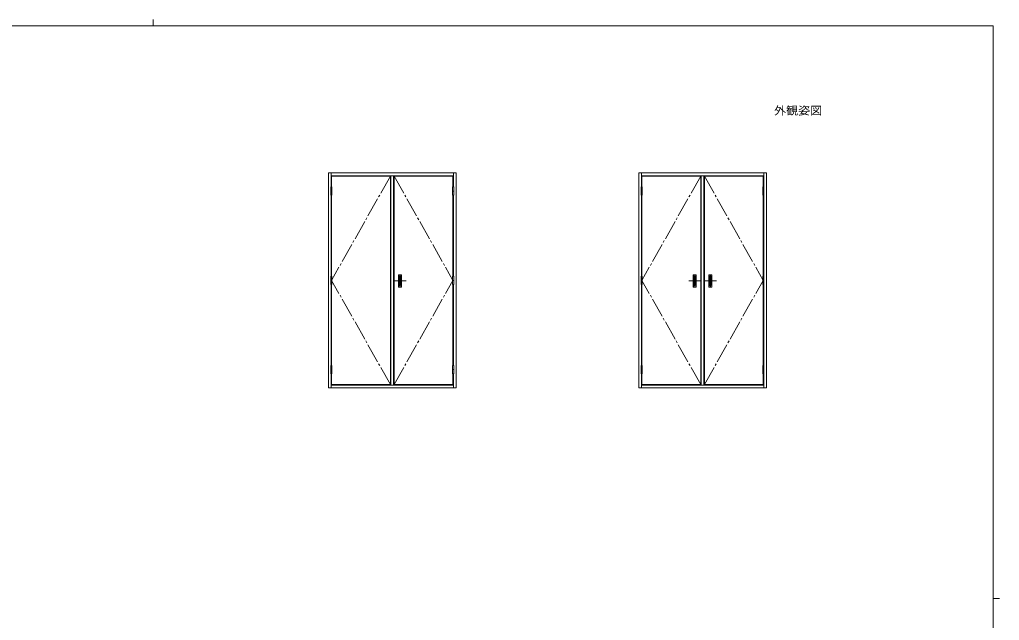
# Model space of a CAD drawing. Units: millimetres on the paper. Extents: x -420 to 373, y -297 to 267.
# Drawn here: x -93.9 to 355.1, y -8.1 to 267.2 of the extents above; entities that cross this region are included whole.
import ezdxf
from ezdxf.enums import TextEntityAlignment as Align

# ---------------------------------------------------------------- set-up
doc = ezdxf.new("R2010")
doc.units = ezdxf.units.MM
doc.linetypes.add('CHAIN2', pattern=[12, 9, -1, 1, -1])
doc.layers.add('0-1_YKK_ZWAK', color=7, linetype='Continuous', lineweight=9)
doc.layers.add('0-6_YKK_A1', color=4, linetype='Continuous', lineweight=9)
doc.layers.add('0-2_USER1', color=3, linetype='Continuous')
doc.styles.add('ＭＳ ゴシック', font='')
doc.styles.get('ＭＳ ゴシック').set_extended_font_data('MS Gothic')

msp = doc.modelspace()

# ---------------------------------------------------------------- linework, layer by layer
at = {"layer": '0-1_YKK_ZWAK'}
for p, q in [((-32.686, 267.2), (-32.686, 264.4)), ((352.3, 264.4), (-417.7, 264.4)), ((352.3, 264.4), (352.3, -260.6)), ((352.3, 1.9), (355.1, 1.9))]:
    msp.add_line(p, q, dxfattribs=at)
at = {"layer": '0-6_YKK_A1'}
for p, q in [((106.139, 196.914), (47.639, 196.914)), ((47.639, 196.914), (47.639, 98.414)), ((48.889, 196.914), (48.889, 190.514)), ((104.889, 195.664), (48.889, 195.664)), ((49.089, 190.514), (49.089, 195.514)), ((76.064, 195.514), (49.089, 195.514)), ((76.064, 195.514), (76.064, 99.914)), ((76.264, 195.664), (76.264, 99.664)), ((77.514, 195.664), (77.514, 99.664)), ((77.714, 195.514), (104.689, 195.514)), ((77.714, 195.514), (77.714, 99.914)), ((104.689, 190.514), (104.689, 195.514)), ((104.889, 190.514), (104.889, 196.914)), ((106.139, 98.414), (106.139, 196.914)), ((189.831, 196.914), (189.831, 98.414)), ((248.331, 196.914), (189.831, 196.914)), ((191.081, 196.914), (191.081, 190.514)), ((247.081, 195.664), (191.081, 195.664)), ((191.281, 190.514), (191.281, 195.514)), ((218.256, 195.514), (191.281, 195.514)), ((218.256, 195.514), (218.256, 99.914)), ((218.456, 195.664), (218.456, 99.664)), ((219.706, 195.664), (219.706, 99.664)), ((219.906, 195.514), (219.906, 99.914)), ((219.906, 195.514), (246.881, 195.514)), ((246.881, 190.514), (246.881, 195.514)), ((247.081, 190.514), (247.081, 196.914)), ((248.331, 98.414), (248.331, 196.914)), ((49.239, 190.514), (48.739, 190.514)), ((48.739, 190.514), (48.739, 186.714)), ((49.239, 188.614), (48.739, 188.614)), ((49.239, 186.714), (49.239, 190.514)), ((104.539, 190.514), (105.039, 190.514)), ((104.539, 186.714), (104.539, 190.514)), ((104.539, 188.614), (105.039, 188.614)), ((105.039, 190.514), (105.039, 186.714)), ((191.431, 190.514), (190.931, 190.514)), ((190.931, 190.514), (190.931, 186.714)), ((191.431, 188.614), (190.931, 188.614)), ((191.431, 186.714), (191.431, 190.514)), ((246.731, 190.514), (247.231, 190.514)), ((246.731, 186.714), (246.731, 190.514)), ((246.731, 188.614), (247.231, 188.614)), ((247.231, 190.514), (247.231, 186.714)), ((48.739, 186.714), (49.239, 186.714)), ((48.889, 149.614), (48.889, 186.714)), ((49.089, 149.614), (49.089, 186.714)), ((105.039, 186.714), (104.539, 186.714)), ((104.689, 149.614), (104.689, 186.714)), ((104.889, 149.614), (104.889, 186.714)), ((190.931, 186.714), (191.431, 186.714)), ((191.081, 149.614), (191.081, 186.714)), ((191.281, 149.614), (191.281, 186.714)), ((247.231, 186.714), (246.731, 186.714)), ((246.881, 149.614), (246.881, 186.714)), ((247.081, 149.614), (247.081, 186.714)), ((48.739, 149.614), (49.239, 149.614)), ((48.739, 145.814), (48.739, 149.614)), ((49.239, 149.614), (49.239, 145.814)), ((79.789, 144.639), (79.789, 150.189)), ((79.864, 144.664), (79.864, 150.164)), ((79.889, 150.289), (81.039, 150.289)), ((81.014, 150.214), (79.914, 150.214)), ((80.064, 149.564), (80.064, 146.564)), ((80.864, 149.564), (80.064, 149.564)), ((80.864, 149.564), (80.864, 146.564)), ((81.064, 144.664), (81.064, 150.164)), ((81.139, 150.189), (81.139, 144.639)), ((104.539, 149.614), (104.539, 145.814)), ((105.039, 149.614), (104.539, 149.614)), ((105.039, 145.814), (105.039, 149.614)), ((190.931, 149.614), (191.431, 149.614)), ((190.931, 145.814), (190.931, 149.614)), ((191.431, 149.614), (191.431, 145.814)), ((214.831, 150.189), (214.831, 144.639)), ((214.906, 144.664), (214.906, 150.164)), ((216.081, 150.289), (214.931, 150.289)), ((214.956, 150.214), (216.056, 150.214)), ((215.106, 149.564), (215.106, 146.564)), ((215.106, 149.564), (215.906, 149.564)), ((215.906, 149.564), (215.906, 146.564)), ((216.106, 144.664), (216.106, 150.164)), ((216.181, 144.639), (216.181, 150.189)), ((221.981, 144.639), (221.981, 150.189)), ((222.056, 144.664), (222.056, 150.164)), ((222.081, 150.289), (223.231, 150.289)), ((223.206, 150.214), (222.106, 150.214)), ((222.256, 149.564), (222.256, 146.564)), ((223.056, 149.564), (222.256, 149.564)), ((223.056, 149.564), (223.056, 146.564)), ((223.256, 144.664), (223.256, 150.164)), ((223.331, 150.189), (223.331, 144.639)), ((246.731, 149.614), (246.731, 145.814)), ((247.231, 149.614), (246.731, 149.614)), ((247.231, 145.814), (247.231, 149.614)), ((49.239, 147.714), (48.739, 147.714)), ((49.239, 145.814), (48.739, 145.814)), ((48.889, 145.814), (48.889, 108.714)), ((49.089, 145.814), (49.089, 108.714)), ((81.039, 144.539), (79.889, 144.539)), ((81.014, 144.614), (79.914, 144.614)), ((80.289, 146.014), (80.639, 146.014)), ((80.289, 145.964), (80.639, 145.964)), ((80.639, 145.514), (80.289, 145.514)), ((80.639, 145.464), (80.289, 145.464)), ((104.539, 147.714), (105.039, 147.714)), ((104.539, 145.814), (105.039, 145.814)), ((104.689, 145.814), (104.689, 108.714)), ((104.889, 145.814), (104.889, 108.714)), ((191.431, 147.714), (190.931, 147.714)), ((191.431, 145.814), (190.931, 145.814)), ((191.081, 145.814), (191.081, 108.714)), ((191.281, 145.814), (191.281, 108.714)), ((214.931, 144.539), (216.081, 144.539)), ((214.956, 144.614), (216.056, 144.614)), ((215.681, 146.014), (215.331, 146.014)), ((215.681, 145.964), (215.331, 145.964)), ((215.331, 145.514), (215.681, 145.514)), ((215.331, 145.464), (215.681, 145.464)), ((223.231, 144.539), (222.081, 144.539)), ((223.206, 144.614), (222.106, 144.614)), ((222.481, 146.014), (222.831, 146.014)), ((222.481, 145.964), (222.831, 145.964)), ((222.831, 145.514), (222.481, 145.514)), ((222.831, 145.464), (222.481, 145.464)), ((246.731, 147.714), (247.231, 147.714)), ((246.731, 145.814), (247.231, 145.814)), ((246.881, 145.814), (246.881, 108.714)), ((247.081, 145.814), (247.081, 108.714)), ((48.739, 108.714), (49.239, 108.714)), ((48.739, 104.914), (48.739, 108.714)), ((49.239, 108.714), (49.239, 104.914)), ((105.039, 108.714), (104.539, 108.714)), ((104.539, 108.714), (104.539, 104.914)), ((105.039, 104.914), (105.039, 108.714)), ((190.931, 108.714), (191.431, 108.714)), ((190.931, 104.914), (190.931, 108.714)), ((191.431, 108.714), (191.431, 104.914)), ((247.231, 108.714), (246.731, 108.714)), ((246.731, 108.714), (246.731, 104.914)), ((247.231, 104.914), (247.231, 108.714)), ((49.239, 106.814), (48.739, 106.814)), ((49.239, 104.914), (48.739, 104.914)), ((48.889, 104.914), (48.889, 98.414)), ((49.089, 99.914), (49.089, 104.914)), ((104.539, 106.814), (105.039, 106.814)), ((104.539, 104.914), (105.039, 104.914)), ((104.689, 99.914), (104.689, 104.914)), ((104.889, 98.414), (104.889, 104.914)), ((191.431, 106.814), (190.931, 106.814)), ((191.431, 104.914), (190.931, 104.914)), ((191.081, 104.914), (191.081, 98.414)), ((191.281, 99.914), (191.281, 104.914)), ((246.731, 106.814), (247.231, 106.814)), ((246.731, 104.914), (247.231, 104.914)), ((246.881, 99.914), (246.881, 104.914)), ((247.081, 98.414), (247.081, 104.914)), ((48.889, 99.664), (104.889, 99.664)), ((76.064, 99.914), (49.089, 99.914)), ((77.714, 99.914), (104.689, 99.914)), ((191.081, 99.664), (247.081, 99.664)), ((218.256, 99.914), (191.281, 99.914)), ((219.906, 99.914), (246.881, 99.914)), ((47.639, 98.414), (106.139, 98.414)), ((189.831, 98.414), (248.331, 98.414))]:
    msp.add_line(p, q, dxfattribs=at)
at = {"layer": '0-6_YKK_A1', "linetype": 'CHAIN2'}
for p, q in [((76.064, 195.514), (49.089, 147.714)), ((77.714, 195.514), (104.689, 147.714)), ((218.256, 195.514), (191.281, 147.714)), ((219.906, 195.514), (246.881, 147.714)), ((80.464, 144.764), (80.464, 150.064)), ((215.506, 144.764), (215.506, 150.064)), ((222.656, 144.764), (222.656, 150.064)), ((76.064, 99.914), (49.089, 147.714)), ((77.714, 99.914), (104.689, 147.714)), ((77.714, 147.414), (83.225, 147.414)), ((218.256, 99.914), (191.281, 147.714)), ((218.156, 147.414), (212.856, 147.414)), ((219.906, 99.914), (246.881, 147.714)), ((219.906, 147.414), (225.417, 147.414))]:
    msp.add_line(p, q, dxfattribs=at)
at = {"layer": '0-6_YKK_A1'}
for centre in [(80.464, 145.251), (215.506, 145.251), (222.656, 145.251)]:
    msp.add_circle(centre, 0.0875, dxfattribs=at)
for centre, radius, start, end in [((79.889, 150.189), 0.1, 90, 180), ((79.914, 150.164), 0.05, 90, 180), ((81.014, 150.164), 0.05, 0, 90), ((81.039, 150.189), 0.1, 0, 90), ((214.931, 150.189), 0.1, 90, 180), ((214.956, 150.164), 0.05, 90, 180), ((216.056, 150.164), 0.05, 0, 90), ((216.081, 150.189), 0.1, 0, 90), ((222.081, 150.189), 0.1, 90, 180), ((222.106, 150.164), 0.05, 90, 180), ((223.206, 150.164), 0.05, 0, 90), ((223.231, 150.189), 0.1, 0, 90), ((79.889, 144.639), 0.1, 180, 270), ((79.914, 144.664), 0.05, 180, 270), ((80.289, 145.739), 0.275, 90, 270), ((80.464, 146.564), 0.4, 180, 0), ((80.289, 145.739), 0.225, 90, 270), ((80.639, 145.739), 0.275, 270, 90), ((80.639, 145.739), 0.225, 270, 90), ((81.014, 144.664), 0.05, 270, 0), ((81.039, 144.639), 0.1, 270, 0), ((214.931, 144.639), 0.1, 180, 270), ((214.956, 144.664), 0.05, 180, 270), ((215.331, 145.739), 0.275, 90, 270), ((215.506, 146.564), 0.4, 180, 0), ((215.331, 145.739), 0.225, 90, 270), ((215.681, 145.739), 0.275, 270, 90), ((215.681, 145.739), 0.225, 270, 90), ((216.056, 144.664), 0.05, 270, 0), ((216.081, 144.639), 0.1, 270, 0), ((222.081, 144.639), 0.1, 180, 270), ((222.106, 144.664), 0.05, 180, 270), ((222.481, 145.739), 0.275, 90, 270), ((222.656, 146.564), 0.4, 180, 0), ((222.481, 145.739), 0.225, 90, 270), ((222.831, 145.739), 0.275, 270, 90), ((222.831, 145.739), 0.225, 270, 90), ((223.206, 144.664), 0.05, 270, 0), ((223.231, 144.639), 0.1, 270, 0)]:
    msp.add_arc(centre, radius, start, end, dxfattribs=at)

# ---------------------------------------------------------------- texts
at = {"layer": '0-2_USER1', "style": 'ＭＳ ゴシック', "width": 1.1}
msp.add_text('外観姿図', height=3.666, dxfattribs=at).set_placement((251.867, 222.534), align=Align.BOTTOM_LEFT)

doc.saveas('drawing.dxf')
